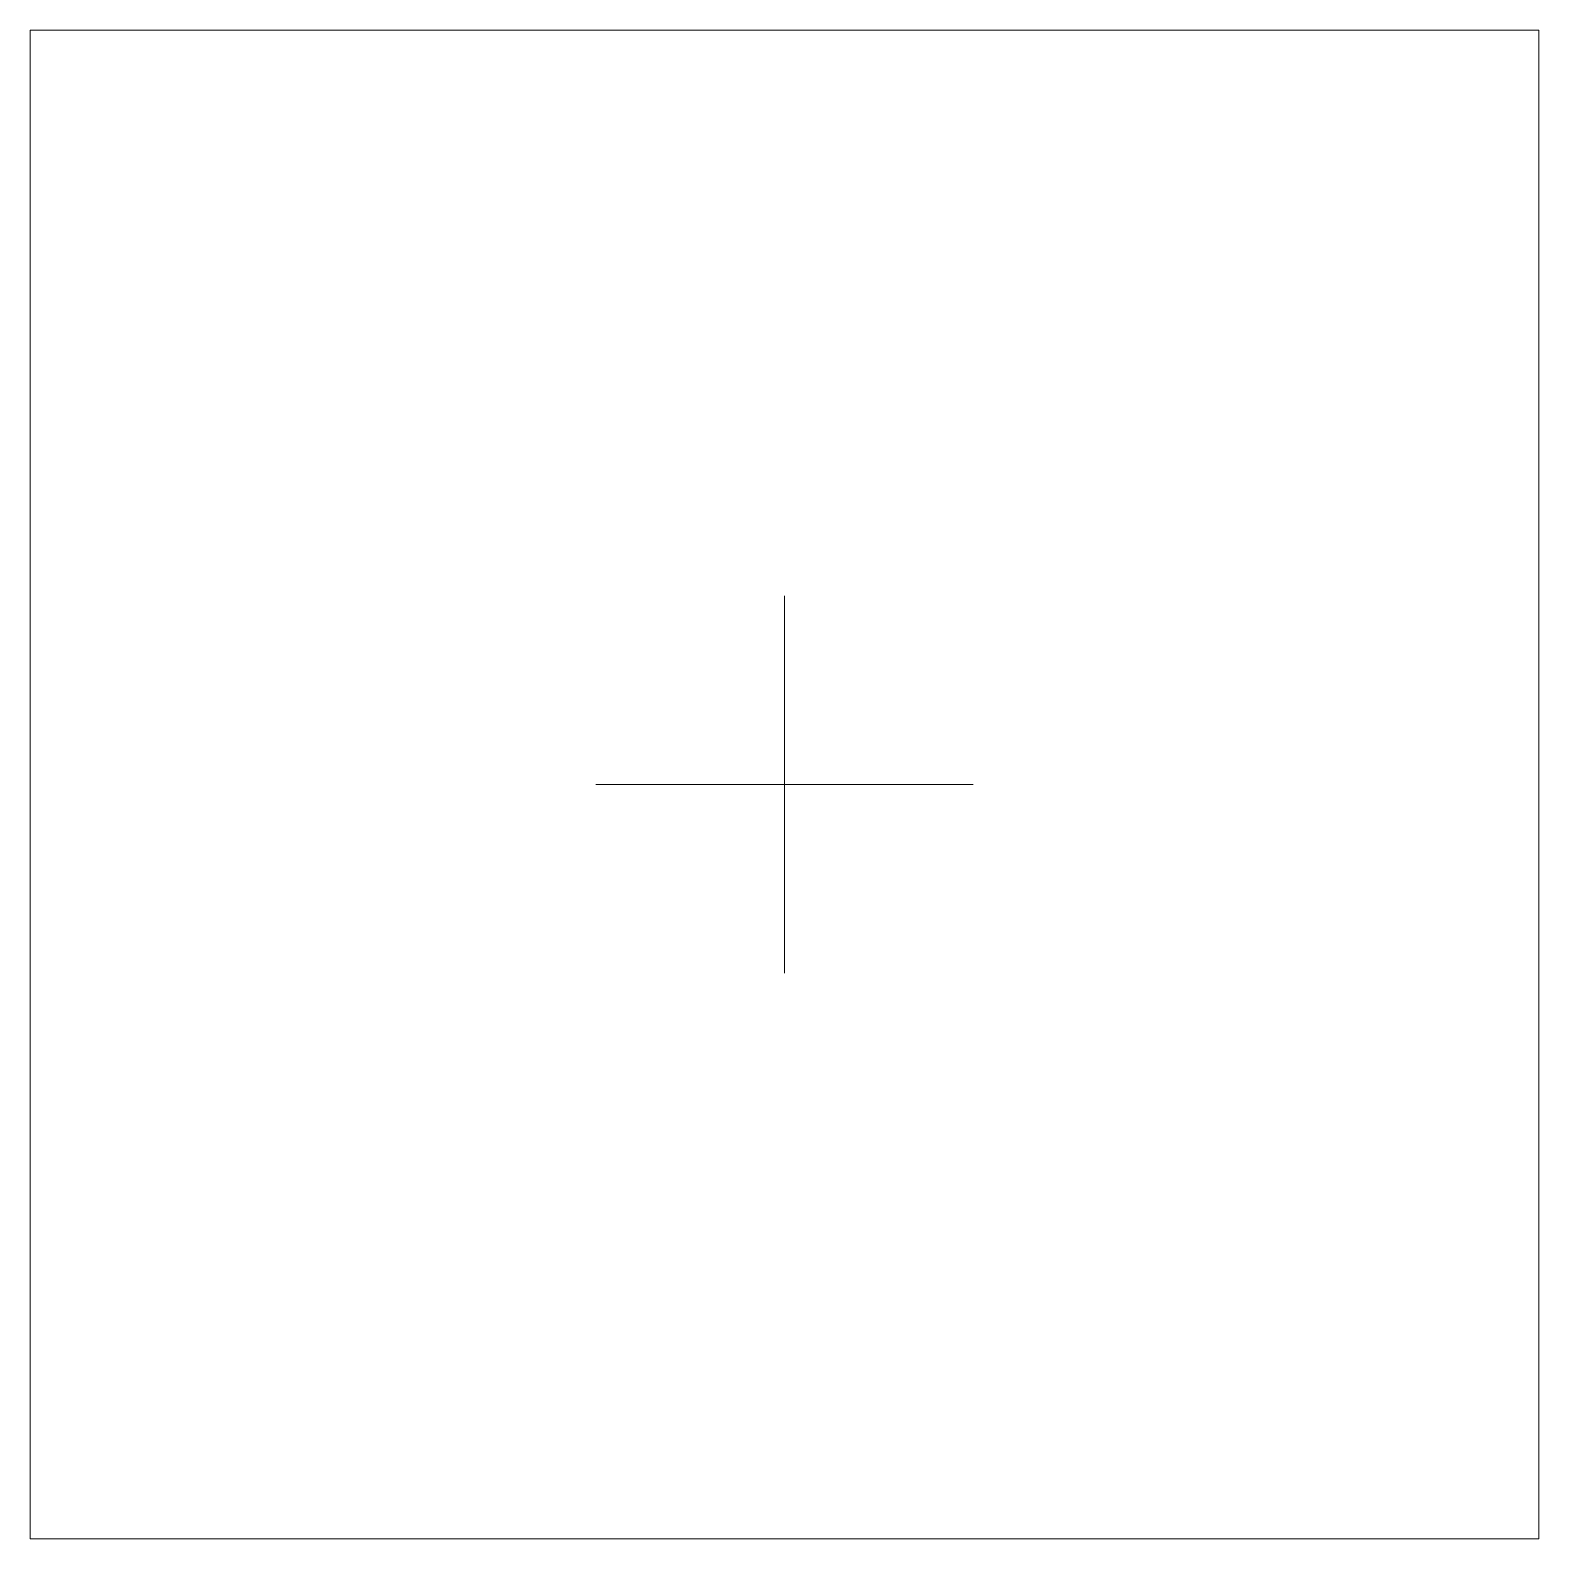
# Model space of a CAD drawing. Header units: millimetres. Extents: x 1246 to 16959, y -13818 to -1371.
# Drawn here: x 4347.6 to 4652.4, y -4652.4 to -4347.6 of the extents above; entities that cross this region are included whole.
import ezdxf

# ---------------------------------------------------------------- set-up
doc = ezdxf.new("R2010")
doc.units = ezdxf.units.MM
doc.header["$LTSCALE"] = 50
doc.layers.add('pio-HVAC Vertical Duct', color=7, linetype='Continuous', lineweight=5)

# ---------------------------------------------------------------- blocks, each defined once
blk = doc.blocks.new('obj-07')
at = {"layer": 'pio-HVAC Vertical Duct', "color": 0, "flags": 1}
for tag in ['Size', 'Type', 'instanceID', 'Matl_Area', 'Matl_Gauge', 'DSconnected', 'DScfm', 'IFC_UUID', 'ID', 'DStype', 'DSnum', 'DSupstream', 'UID']:
    blk.add_attdef(tag, (4347.6, -4652.4), '', height=0.18, dxfattribs=at)
at = {"color": 255, "linetype": 'Continuous', "lineweight": 5, "transparency": 33554687}
blk.add_wipeout([(-152.4, 152.4), (152.4, 152.4), (152.4, -152.4), (-152.4, -152.4)], dxfattribs=at).dxf.layer = 'pio-HVAC Vertical Duct'
at = {"layer": 'pio-HVAC Vertical Duct', "color": 7, "linetype": 'Continuous', "lineweight": 9, "transparency": 33554687}
for p, q in [((0, -38.1), (0, 38.1)), ((-38.1, 0), (38.1, 0))]:
    blk.add_line(p, q, dxfattribs=at)
at = {"layer": 'pio-HVAC Vertical Duct', "color": 7, "linetype": 'Continuous', "lineweight": 5, "transparency": 33554687, "flags": 128}
blk.add_lwpolyline([(-152.4, 152.4), (152.4, 152.4), (152.4, -152.4), (-152.4, -152.4)], close=True, dxfattribs=at)

msp = doc.modelspace()

# ---------------------------------------------------------------- block references
at = {"layer": 'pio-HVAC Vertical Duct', "color": 7, "transparency": 33554687}
msp.add_blockref('obj-07', (4500, -4500), dxfattribs=at)

doc.saveas('drawing.dxf')
